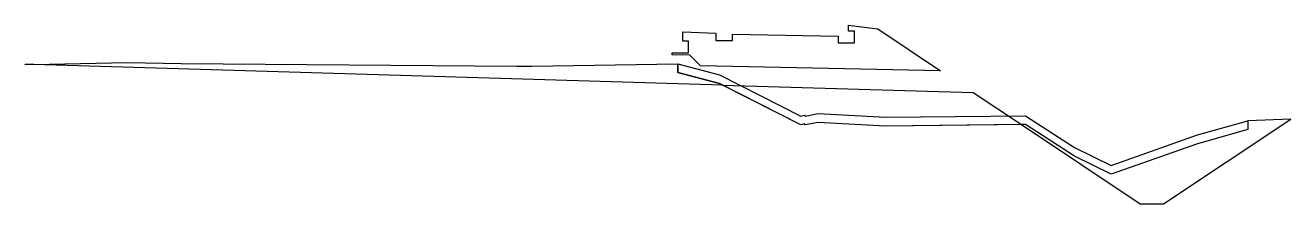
# Model space of a CAD drawing. Extents: x -717 to 1451, y -133302 to 233.
# Drawn here: x 531.15 to 552.69, y -132261.06 to -132258.02 of the extents above; entities that cross this region are included whole.
import ezdxf

# ---------------------------------------------------------------- set-up
doc = ezdxf.new("R2010")
doc.units = 0
for name, color, linetype, true_color in [('Объём_2563', 7, 'Continuous', 0xff8000), ('Объём_2570', 7, 'Continuous', 0x80ff00), ('Объём_2600', 7, 'Continuous', 0x808000)]:
    doc.layers.add(name, color=color, linetype=linetype, true_color=true_color)
doc.layers.add('Объём_2650', color=7, linetype='Continuous')

msp = doc.modelspace()

# ---------------------------------------------------------------- linework, layer by layer
at = {"color": 2}
msp.add_lwpolyline([(548.105, -132259.714), (550.125, -132261.06), (550.525, -132261.06), (552.689, -132259.618), (551.962, -132259.648), (551.962, -132259.798), (551.104, -132260.038), (549.634, -132260.559), (549.009, -132260.252), (548.176, -132259.713), (548.105, -132259.714)], dxfattribs=at)
at = {"layer": 'Объём_2563', "color": 250, "flags": 128}
msp.add_lwpolyline([(542.645, -132258.714), (542.461, -132258.53), (542.161, -132258.524), (542.161, -132258.494), (542.441, -132258.494), (542.441, -132258.294), (542.341, -132258.294), (542.341, -132258.132), (542.906, -132258.157), (542.906, -132258.281), (543.186, -132258.281), (543.186, -132258.173), (544.985, -132258.209), (544.985, -132258.322), (545.265, -132258.322), (545.265, -132258.122), (545.165, -132258.122), (545.165, -132258.022), (545.661, -132258.084), (546.728, -132258.796), (542.645, -132258.714), (542.645, -132258.714)], dxfattribs=at)
at = {"layer": 'Объём_2570', "flags": 128}
msp.add_lwpolyline([(551.962, -132259.798), (551.104, -132260.038), (549.634, -132260.559), (549.009, -132260.252), (548.176, -132259.713), (545.795, -132259.738), (544.646, -132259.677), (544.426, -132259.719), (544.417, -132259.701), (544.351, -132259.717), (542.968, -132259.016), (542.261, -132258.826), (542.261, -132258.676), (542.968, -132258.866), (544.351, -132259.567), (544.417, -132259.551), (544.426, -132259.569), (544.646, -132259.527), (545.795, -132259.588), (548.176, -132259.563), (549.009, -132260.102), (549.634, -132260.409), (551.104, -132259.888), (551.962, -132259.648), (551.962, -132259.798), (551.962, -132259.798)], dxfattribs=at)
at = {"layer": 'Объём_2600', "color": 5, "flags": 128}
for points in [[(531.153, -132258.692), (531.153, -132258.684), (531.3, -132258.688), (531.153, -132258.692), (531.153, -132258.692)], [(545.795, -132259.738), (544.646, -132259.677), (544.426, -132259.719), (544.417, -132259.701), (544.351, -132259.717), (543.016, -132259.04), (547.287, -132259.168), (548.105, -132259.714), (545.795, -132259.738), (545.795, -132259.738)]]:
    msp.add_lwpolyline(points, dxfattribs=at)
at = {"layer": 'Объём_2650', "color": 6, "flags": 128}
msp.add_lwpolyline([(533.806, -132258.672), (539.521, -132258.718), (539.773, -132258.716), (542.261, -132258.676), (542.261, -132258.826), (542.968, -132259.016), (543.016, -132259.04), (531.3, -132258.688), (532.884, -132258.655), (533.806, -132258.672), (533.806, -132258.672)], dxfattribs=at)

doc.saveas('drawing.dxf')
